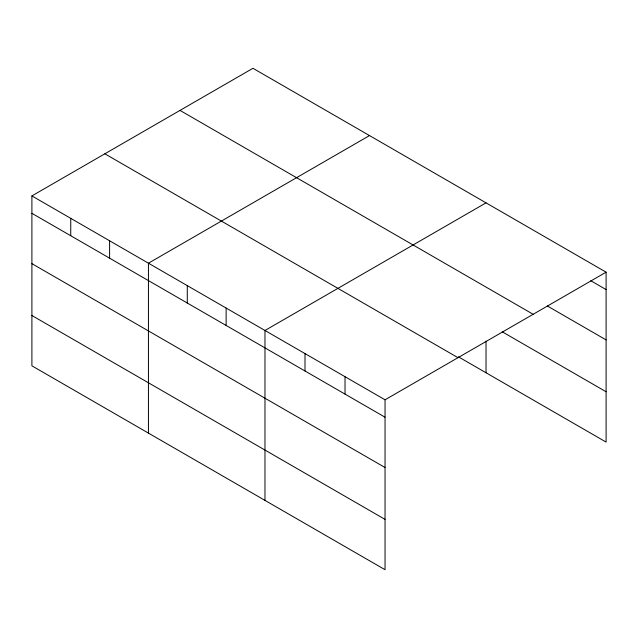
<?xml version="1.0" encoding="UTF-8"?>
<svg xmlns="http://www.w3.org/2000/svg" width="638" height="638" viewBox="0 0 638 638"><rect width="100%" height="100%" fill="white"/><g stroke="black" fill="none" stroke-linecap="round" stroke-linejoin="round"><path stroke-width="0.96" d="M31.9 195.914L385.041 399.803L385.041 569.71L31.9 365.821L31.9 195.914L252.959 68.29L606.1 272.179L606.1 442.086L458.411 356.817M369.498 135.575L148.439 263.199L148.439 433.106M486.028 202.852L264.977 330.484L264.977 500.391M385.041 399.803L606.1 272.179M590.772 280.728L606.1 289.572M547.34 305.977L606.1 339.902M180.012 110.406L533.153 314.295M502.21 331.776L606.1 391.756M104.847 153.798L457.988 357.687M31.9 213.315L385.041 417.204M31.9 263.646L385.041 467.526M31.9 315.499L385.041 519.38M486.028 341.186L486.028 372.759M345.022 376.691L345.022 394.093M304.996 353.588L304.996 370.989M226.131 308.05L226.131 325.452M187.285 285.625L187.285 303.026M109.592 240.773L109.592 258.175M70.746 218.348L70.746 235.741"/></g></svg>
